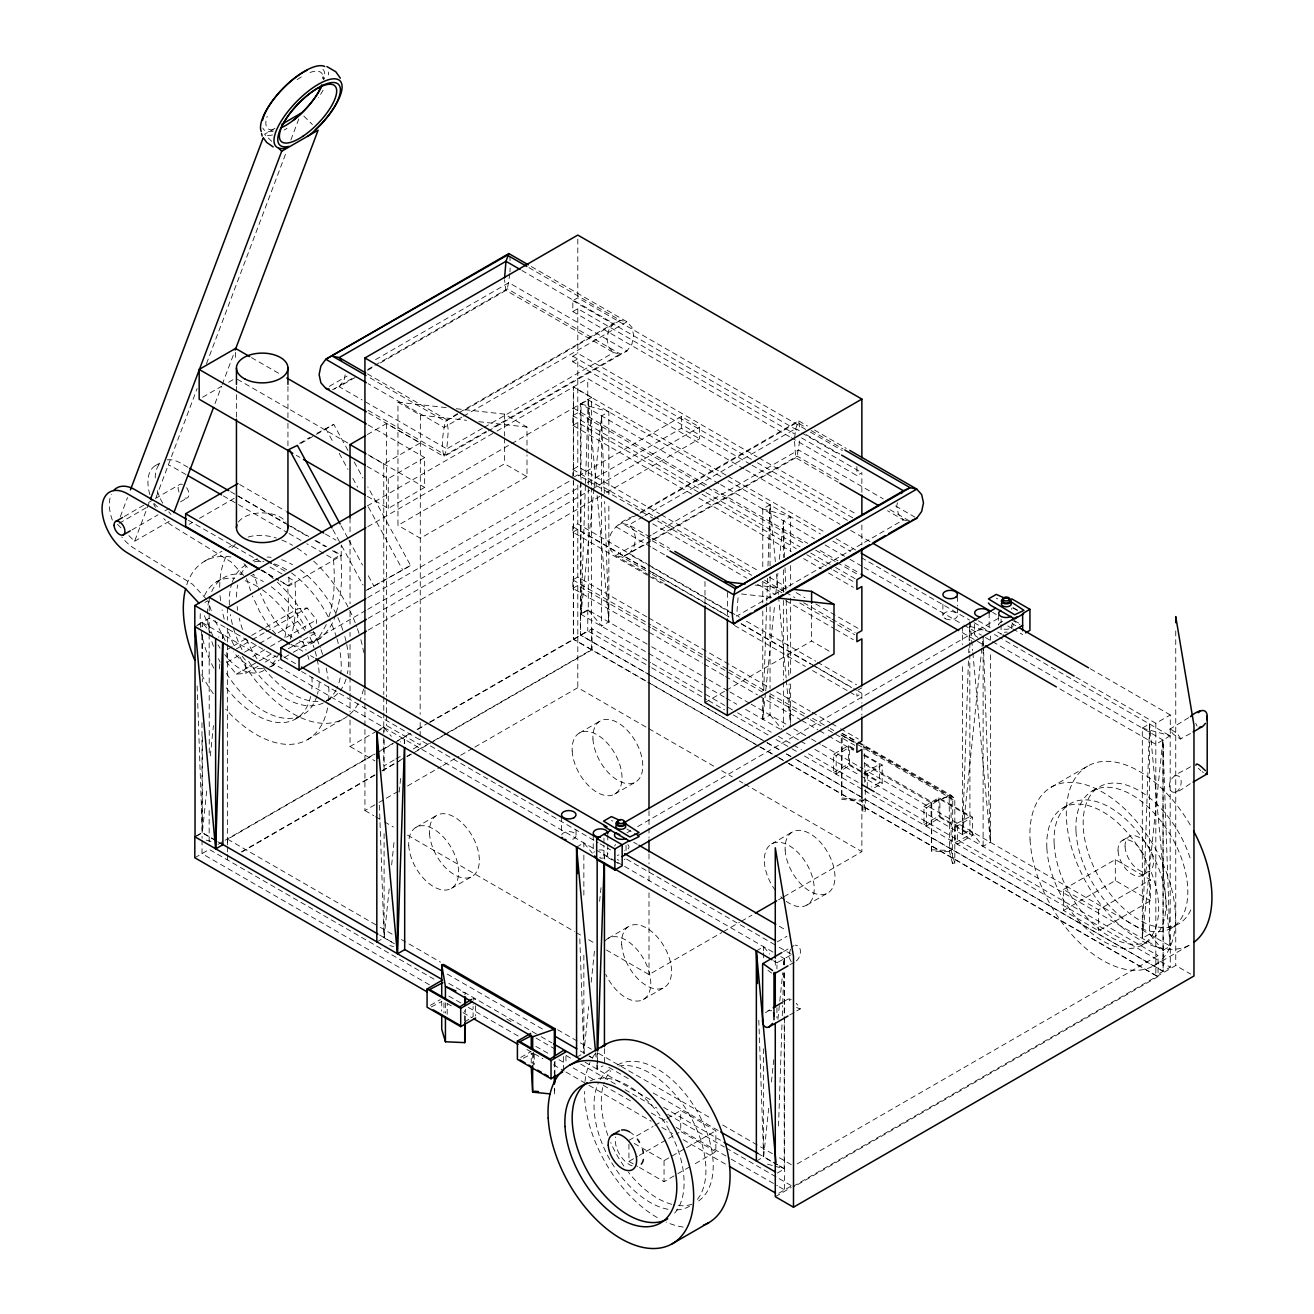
<?xml version="1.0" encoding="UTF-8"?>
<svg xmlns="http://www.w3.org/2000/svg" width="1314" height="1314" viewBox="0 0 1314 1314"><rect width="100%" height="100%" fill="white"/><g stroke="black" fill="none" stroke-linecap="round" stroke-linejoin="round"><path stroke-width="0.75" stroke-dasharray="5 3.75" d="M464.729 1020.699L464.729 1010.729M531.234 1063.075L531.25 1053.105M447.171 1014.277L447.236 1004.093M858.453 742.016L951.09 795.216L954.818 798.501L954.818 863.084L952.453 863.314L952.765 799.454L949.201 796.202L862.427 746.106M865.285 789.435L865.285 811.362L862.904 811.461L862.986 799.47M554.771 1088.945L554.327 1094.299L554.327 1088.255M554.886 1074.951L555.017 1060.94M465.172 1021.192L465.337 1009.168M222.772 638.604L222.904 634.514L218.535 637.044M404.548 743.543L404.679 739.47L400.31 741.983M585.371 485.556L581.002 614.196L588.278 609.992L588.278 399.801L581.002 404.006L581.002 479.511M585.436 483.519L588.278 399.801L596.392 487.412M597.295 1065.112L597.164 1069.185L602.978 1065.835M597.361 1063.059L597.706 1052.859M604.292 858.88L604.44 854.79L599.595 857.796M763.467 698.736L762.777 719.152L770.053 714.947L770.053 690.458M763.746 690.556L766.735 602.765M766.801 600.712L767.557 578.259M767.984 566.006L770.053 504.74L762.777 508.945L762.777 568.141M778.529 1126.016L781.994 1023.918M782.273 1015.755L782.618 1005.555M782.684 1003.502L783.735 972.886M784.015 964.706L784.212 958.579L783.587 964.657M968.418 660.909L962.538 834.472L969.814 830.267L983.118 846.364L990.395 842.159L990.395 652.368M968.697 652.746L968.845 648.656M969.124 640.493L969.748 622.113M509.963 271.834L510.128 268.056M738.074 597.739L736.628 616.167L903.391 519.884L910.093 521.313L888.921 509.093M794.527 441.373L795.726 457.732L838.086 482.189M196.492 836.18L202.323 832.83L206.939 788.301M210.306 755.928L213.443 725.574M219.339 668.908L220.177 660.827M222.477 638.555L222.904 634.514L222.904 638.588M376.822 941.974L384.099 937.769L389.355 887.18M391.654 864.924L394.184 840.648M399.226 792.079L400.688 777.904M404.269 743.51L404.679 739.47L404.679 743.543M594.027 488.742L581.002 614.196L581.002 481.548M594.224 486.706L601.582 415.881L608.858 411.676L608.858 495.345M579.819 938.886L583.859 1053.105L588.688 1006.557M591.201 982.281L594.569 949.907M599.611 901.338L601.073 887.164M604.013 858.83L604.44 854.79L604.44 858.88M765.504 692.839L762.777 719.152L762.777 698.736M765.717 690.819L774.751 603.799M775.802 593.682L777.904 573.446M779.366 559.288L783.358 520.837L790.65 516.632L790.65 551.322M756.355 1161.1L763.631 1156.895L768.674 1108.326M771.4 1082.03L773.716 1059.757M777.921 1019.286L779.596 1003.108M779.81 1001.087L782.75 972.754M981.854 648.311L962.538 834.472L962.538 663.044M982.067 646.274L983.118 636.157L983.118 646.373M1142.309 728.071L1170.183 735.758L1170.183 945.949L1162.89 739.963L1142.309 938.262L1149.586 934.057L1149.586 723.866L1142.309 728.071L1142.309 938.262L1149.586 723.866L1170.183 945.949L1163.005 950.367L861.081 776.065M509.898 273.723L507.385 288.817L505.956 290.427L376.445 365.193M794.674 437.595L795.726 428.61L798.616 420.874L807.437 425.966M799.668 441.011L797.171 456.122L795.726 457.732L652.023 540.695M949.48 851.587L931.626 851.144L931.79 801.918L865.285 763.516L863.216 763.533L930.969 802.657L949.201 796.202L949.48 851.587L952.453 863.314M284.892 637.553L287.635 621.719L288.554 604.144L287.635 585.502L280.523 581.429M345.155 374.769L344.087 379.943L339.193 386.71L334.167 389.026M897.413 502.704L896.706 506.153L898.497 514.349L903.391 519.884L887.508 510.719M862.904 811.461L862.083 801.129L841.798 799.405L842.208 733.491L856.646 741.063M290.279 639.13C296.438 620.569 296.258 600.597 294.911 581.297L286.025 576.205M328.861 616.841C335.037 598.297 334.84 578.308 333.493 559.008L306.835 543.75M335.513 614.574C330.75 634.711 306.885 654.52 286.386 642.743M336.138 612.636C342.313 594.092 342.133 574.103 340.786 554.804L333.674 550.73M120.33 516.665L127.54 497.546M128.871 535.636L134.586 541.286L149.73 501.143M156.021 497.563L197.133 388.566M206.495 363.715L285.828 153.377M290.87 140.007L298.804 118.966M214.987 403.628L221.475 386.431M222.197 384.509L233.744 353.926M790.47 949.102L788.663 956.543L791.258 961.815M464.729 994.764L465.55 993.121L460.081 990.92M279.455 652.812L274.478 661.648L269.633 666.543M326.332 624.544L320.353 635.171L313.077 642.513M271.571 666.477L279.34 659.891M796.317 960.961C800.949 957.463 802.969 945.719 795.315 945.111M765.487 1012.749L771.466 1008.692M796.662 1010.992L800.374 1008.758L796.317 1003.288M1188.727 717.658L1169.476 729.369L1173.501 734.345L1180.366 739.01L1191.371 732.982M625.103 858.978L624.938 859.142A4.96 2.874 0 0 1 624.314 859.57M791.258 999.412L788.663 998.854L791.504 1003.157M1180.908 739.026L1177.114 733.311L1169.706 728.629M1190.5 766.752C1182.978 771.893 1168.589 775.014 1169.444 786.823C1171.152 800.012 1186.214 785.558 1191.371 783.111M1175.816 792.096C1182.272 789.517 1184.013 773.765 1174.798 775.818M853.886 748.684L848.565 745.613L833.651 754.22L833.651 772.484L836.18 773.946L836.18 755.681L849.567 747.091L854.872 750.163M836.18 773.946L849.567 765.372L849.567 747.091M464.729 1021.931L473.106 1016.576L473.106 1006.425M926.501 826.095L926.501 807.831L939.888 799.241L969.946 816.602L955.081 824.321L955.081 842.603L957.594 844.048L972.524 835.441L972.524 817.177L938.886 797.762L923.972 806.369L923.972 824.634L926.501 826.095L939.888 817.505L939.888 799.241M274.971 128.246L264.557 134.242L271.702 141.321M202.635 397.239L221.705 386.234M228.636 382.226L233.843 379.237M155.43 465.616L162.722 461.411M329.354 386.316L347.126 376.067M375.558 359.642L508.83 282.707L626.992 350.92L631.903 344.153L633.693 335.53L631.903 327.334L626.992 321.799L530.002 265.789M332.491 389.798L353.696 377.561M367.821 369.398L373.127 366.343M374.884 365.308L507.385 288.817L620.307 354.008L626.992 350.92L488.381 430.943M355.158 377.496L339.193 386.71L362.122 399.949M367.575 370.318L374.671 366.228M124.288 516.484L146.79 503.476M148.531 502.49L153.722 499.484M155.446 498.482L179.706 484.488M119.18 523.317L146.922 507.303M132.008 529.854L157.976 514.858M164.907 510.867L171.838 506.859M180.494 501.866L187.426 497.858M299.592 443.344L309.989 437.332M316.92 433.324L333.772 424.389L348.358 451.178M300.84 443.409L314.703 435.394M316.444 434.392L333.772 424.389M134.586 541.286L171.001 520.278M789.435 436.642L572.822 311.582L572.822 300.676L577.799 297.802L808.603 431.058M189.134 524.335L192.616 522.331M199.58 518.307L236.208 497.168M572.822 311.582L577.799 308.708L794.412 433.768M367.362 434.556L386.431 423.551L420.168 443.032L383.77 464.056L367.789 454.825M457.486 413.598L445.397 421.351C442.917 432.766 440.995 445.15 443.968 456.599L486.607 431.978M459.259 412.563L613.605 323.458L620.307 320.37L626.992 321.799L463.514 416.177M457.765 414.206L445.397 421.351L367.772 376.543M464.844 410.132L620.307 320.37L528.557 267.415M204.639 561.209L221.967 551.19M228.915 547.199L232.381 545.195M461.74 417.211L443.968 427.477L368.134 383.688M750.376 464.285L572.822 361.777L572.822 356.209L577.799 353.335L757.127 456.861M572.822 361.777L577.799 358.903L577.799 412.826L705.634 486.623M367.049 466.355L388.254 478.608L424.652 457.584L424.652 487.395L388.254 508.419L367.049 496.166M216.547 581.839L223.84 577.634M482.32 428.38L446.842 448.862L443.968 456.599L368.134 412.81M484.094 427.362L613.605 352.579L620.307 354.008L493.095 427.444M486.032 431.518L445.397 454.989L367.772 410.165M367.296 505.939L495.247 432.06M497.021 431.041L587.769 378.646L744.053 468.868M204.951 602.403L207.858 600.712L211.455 611.224M250.826 575.91L253.733 574.234L259.104 590.002M198.02 624.692L209.255 618.204L276.745 657.164M367.739 526.7L509.898 444.625M511.672 443.606L591.629 397.436L591.629 485.622M196.492 625.99L202.323 622.622L210.782 632.872M691.772 494.048L572.822 425.375L572.822 415.7L577.799 412.826M287.635 585.502L294.911 581.297M333.493 559.008L340.786 554.804M280.161 580.919L288.916 585.978L341.213 555.773L341.213 544.965M446.251 407.619L397.961 402.199L397.961 525.337L504.592 463.776L526.996 476.703L526.996 454.874M572.822 425.375L577.799 422.5L700.296 493.226M232.151 646.702L226.846 649.773L226.846 662.371L236.306 674.148L245.751 673.294L258.152 666.149M233.925 645.683L249.874 636.469M251.631 635.45L264.032 628.289M265.806 627.271L297.687 608.858L307.148 608.021L316.608 619.781L316.608 623.378M526.996 476.703L420.365 538.264L397.961 525.337M236.306 648.919L250.465 640.739M252.239 639.721L264.64 632.56M266.413 631.541L307.148 608.021M226.846 662.371L242.778 653.173M244.552 652.155L271.127 636.814M278.207 632.724L297.687 621.473L297.687 608.858M572.822 477.721L572.822 469.443L577.799 466.569L659.464 513.725M365.998 590.462L410.576 565.496L367.805 486.903M252.846 656.589L268.779 647.391M270.553 646.373L284.727 638.193M286.501 637.159L316.608 619.781M367.624 589.674L410.576 565.496M574.481 476.752L577.799 474.847L655.916 519.95M367.69 597.607L571.475 479.955M578.554 475.849L681.342 416.522L699.541 427.034L699.541 438.794L602.075 495.066M236.306 674.148L257.56 661.878M259.318 660.843L271.719 653.699M265.247 662.042L275.874 655.916M288.275 648.755L316.608 632.395L309.036 633.069M284.399 657.46L291.494 653.354M293.268 652.335L365.916 610.386M367.69 609.368L580.328 486.607M587.424 482.517L681.342 428.282L699.541 438.794M368.166 618.336L589.674 490.451M591.448 489.432L699.541 427.034M368.166 630.112L600.301 496.084M647.391 575.22L572.822 532.17L572.822 526.717L577.799 523.843L647.03 563.821M572.822 532.17L577.799 529.296L650.594 571.327M633.348 516.287C619.551 521.313 603.537 533.632 610.682 550.139L615.576 555.674L650.857 576.041M640.46 512.181L798.616 420.874L799.963 429.727M638.177 514.283L615.576 526.553L650.857 546.92M639.934 513.265L797.171 422.484L804.234 426.557M643.154 516.698L628.963 524.894L622.278 523.465L650.496 539.758M644.928 515.663L795.726 428.61L799.257 430.647M295.699 718.922L302.976 714.717M326.283 701.265L332.097 697.898M647.391 631.361L572.822 588.294L572.822 579.885L577.799 577.01L647.03 616.989M651.12 535.159L615.576 555.674L622.278 557.103L650.496 573.397M652.894 534.125L798.616 449.996L883.271 498.877M650.545 540.777L622.278 557.103L650.249 541.729M652.302 539.758L797.171 456.122L841.272 481.581M307.607 739.568L344.022 718.544M572.822 588.294L577.799 585.42L650.594 627.451M350.033 719.99L350.033 746.516L377.775 730.502M379.5 729.5L386.431 725.492L420.168 744.972L420.168 738.862M196.262 835.901L202.093 832.534L216.301 840.73M376.822 731.783L384.099 727.578L391.358 736.349M765.191 741.72L580.492 635.089L580.492 614.065L587.769 609.86L649.937 645.749M194.817 857.763L209.255 849.419L436.577 980.655M218.042 844.344L223.364 841.272M225.137 840.237L374.408 754.072M381.52 749.966L395.728 741.753M397.518 740.735L409.952 733.541M417.064 729.451L427.723 723.291M429.497 722.257L587.769 630.884L649.937 666.773M791.209 437.661L856.892 475.586L861.869 472.712L861.869 492.996M227.618 844.935L227.618 839.203L375.163 754.022M376.954 752.988L392.952 743.757M394.726 742.722L410.724 733.491M417.836 729.385L423.174 726.313M430.269 722.207L592.056 628.798L650.594 662.601M588.278 609.992L601.582 626.088L608.858 621.883L608.858 503.508M394.167 759.985L383.77 765.996L383.77 735.397M395.908 758.983L402.84 754.992M413.237 748.98L420.168 744.972M241.562 851.784L374.835 774.833M381.947 770.727L397.945 761.496M399.719 760.478L405.057 757.39M406.831 756.371L410.379 754.318M417.491 750.212L431.698 741.999M433.489 740.981L445.922 733.803M447.696 732.769L591.629 649.674L591.629 487.658M241.842 852.014L375.163 775.03M382.275 770.94L400.064 760.675M407.159 756.568L412.497 753.48M414.271 752.462L428.495 744.25M430.269 743.215L442.719 736.037M444.493 735.002L592.056 649.822L650.594 683.625M364.931 703.269L364.931 810.557L377.348 803.396M379.122 802.361L384.444 799.29M386.217 798.271L400.409 790.075M407.504 785.986L441.208 766.522M442.982 765.504L458.947 756.273M460.721 755.254L473.139 748.093M474.912 747.058L577.799 687.665L647.03 727.644M416.012 827.344L436.774 815.353M579.441 732.982L600.202 720.992M704.977 702.579L724.523 691.295M726.297 690.277L811.609 641.018L830.563 651.958M451.277 888.445L472.054 876.454M614.722 794.083L635.483 782.093M576.567 847.103L583.859 842.898L592.318 853.147M861.869 687.863L856.892 690.737L856.892 696.174L861.869 693.299L861.869 703.253M627.008 832.748L630.556 830.711M637.651 826.605L999.133 617.909M430.401 1005.309L440.338 999.576M833.651 772.484L848.565 763.877L862.723 772.057M864.76 782.339L864.76 772.189L867.273 773.634L882.203 765.027L882.203 783.292L873.909 788.072M608.201 938.295L628.963 926.304M771.63 843.933L792.391 831.943M606.395 949.973L649.001 974.577L721.731 932.579M723.505 931.56L739.47 922.346M741.244 921.311L751.887 915.168M778.496 899.811L782.044 897.758M783.817 896.739L861.869 851.669L861.869 800.554M520.722 1057.458L530.659 1051.709M923.972 824.634L938.886 816.027L972.524 835.441M643.466 999.396L664.243 987.405M806.911 905.05L827.672 893.06M955.081 824.321L957.594 825.783L972.524 817.177M756.355 950.909L763.631 946.704L769.676 954.013M576.567 1057.31L582.398 1053.943M777.313 941.826L786.955 936.274M1075.92 677.153L1155.827 723.291L1170.281 714.947L1170.281 735.971L999.79 637.536M1051.233 787.152L1087.631 766.128A102.968 59.459 60 0 1 1190.615 825.586M783.637 951.533L794.001 945.538M790.305 955.36L776.935 962.784L776.935 968.911M1170.183 735.758L1155.827 744.315L1058.164 687.928M789.796 964.837L795.019 961.799M1063.141 807.798L1070.417 803.593M1092.263 790.979L1099.555 786.774M783.686 1001.629L788.909 998.607M789.747 1014.983L794.921 1011.994M1122.172 840.533L1129.219 836.476M628.93 1140.371L653.107 1126.427M654.832 1125.425L665.18 1119.446M666.921 1118.444L680.734 1110.461L715.851 1130.746L715.851 1151.77L693.398 1164.73M1063.519 889.463L1115.323 859.553L1150.456 879.838L1150.456 900.846L1098.635 930.755L1063.519 910.487L1063.519 889.463L1098.635 909.748L1150.456 879.838M628.93 1144.198L628.93 1161.395L637.553 1156.419M639.277 1155.417L644.468 1152.427M646.192 1151.425L666.921 1139.468M668.645 1138.466L679.01 1132.487M1063.519 910.487L1115.323 880.577L1150.456 900.846M1142.277 875.354L1149.307 871.297M634.186 1143.426L664.046 1160.656L684.775 1148.682M686.499 1147.697L715.851 1130.746M639.458 1167.473L664.046 1181.68L676.135 1174.7M677.86 1173.698L691.673 1165.715M1142.293 944.865L1149.569 940.66M1171.415 928.062L1178.691 923.857M777.313 1173.041L784.606 1168.836L779.268 1165.764M797.155 1163.925L1158.045 955.574L1158.045 976.598L793.607 1187.002M1154.201 965.511L1190.615 944.487A102.968 59.459 60 0 1 1087.631 885.045A102.968 59.459 60 0 1 1087.631 766.128M778.775 1193.227L791.767 1185.721M788.219 763.286L1155.827 975.53L1170.281 967.186L1170.281 946.162L864.826 769.807M775.276 1196.693L791.225 1187.478M792.999 1186.46L1175.751 965.478L1190.648 974.085M864.76 772.189L879.624 764.452L879.624 782.717L871.363 787.02M431.304 1006.935L441.225 1001.777M523.284 1058.23L533.188 1053.072M955.081 842.603L969.946 834.866L969.814 654.766M320.353 638.308L312.059 642.086L303.041 642.168L299.296 640.723M269.501 667.069L274.478 664.785M263.884 670.501C249.249 678.418 233.268 666.099 224.71 654.553M767.967 1010.696L771.745 1010.696M262.57 668.612C250.613 669.467 240.38 660.63 233.284 651.843M800.111 1009.004L796.596 1007.46M931.807 849.764L951.09 850.569L954.818 863.084M996.308 598.461L997.786 598.823M611.437 820.675L612.915 821.02M842.208 798.041L863.856 800.21L865.285 811.362M456.303 408.736L504.592 414.156L526.996 427.083L526.996 452.887M397.961 402.199L420.365 415.125L466.634 420.316M478.707 421.679L526.996 427.083M755.271 585.091L787.464 588.688M741.457 593.961L771.63 597.344M581.002 404.006L608.858 411.676M762.777 508.945L790.65 516.632M969.962 626.335L990.395 631.952L971.375 621.144M206.183 840.106L211.751 841.633M389.815 945.571L393.543 946.589M767.491 1164.171L773.075 1165.715M774.932 1166.224L784.212 1168.787L784.212 1021.849M855.365 742.426L841.223 735.052L842.208 733.491L856.285 741.622M187.918 467.275L180.806 463.201A36.201 20.893 60 0 0 166.599 459.966M230.574 491.699L235.912 494.754M237.686 495.772L289.228 525.288M291.018 526.306L308.79 536.49M315.902 540.563L326.562 546.673M185.98 474.535L173.53 467.406A36.201 20.893 60 0 0 168.537 465.09M223.298 495.904L287.29 532.548M289.064 533.566L305.062 542.731M188.263 520.213L262.915 562.967M270.027 567.04L284.251 575.187M260.96 570.227L278.732 580.41M814.483 430.039L846.232 448.37M811.28 430.631L843.046 448.977M810.377 432.076L842.34 450.538M521.839 270.47L613.605 323.458L608.711 330.225L606.92 338.848L608.711 347.044L613.605 352.579L505.956 290.427L504.51 279.734M806.32 434.72L839.86 454.086M572.822 300.676L800.078 431.879M801.852 432.914L839.137 454.43M801.507 437.874L861.869 472.712M895.622 506.005L916.778 518.225M758.901 457.896L856.547 514.267M1013.423 607.774L1018.629 610.78M1012.716 607.807L1017.693 610.714M572.822 356.209L755.698 461.789M757.472 462.807L855.118 519.194M752.15 465.32L848.023 520.673M1014.375 620.569L1019.352 623.444M1011.731 619.847L1019.993 624.626M745.826 469.903L839.958 524.237M850.618 530.396L870.147 541.68M992.678 612.423L996.242 614.476M1012.223 623.707L1015.771 625.743M1090.357 668.81L1170.281 714.947M1007.756 625.957L1011.057 627.878M1012.716 628.831L1022.637 634.563M591.629 397.436L573.43 386.924L573.43 479.199M726.051 475.159L573.331 386.989L573.331 475.537M727.825 476.194L825.504 532.581M836.164 538.74L855.693 550.008M978.24 620.766L990.674 627.944M997.769 632.034L1001.334 634.087M720.959 476.571L587.769 399.67L587.769 378.646M728.071 480.661L820.412 533.977M832.846 541.154L850.618 551.42M861.261 557.563L969.601 620.109M994.468 634.465L998.016 636.518M718.807 483.601L580.607 403.809L580.607 479.511M720.581 484.62L814.499 538.839M825.126 544.982L848.154 558.286M849.928 559.304L862.329 566.465M864.103 567.484L962.127 624.068M963.803 625.053L981.394 635.171M985.451 637.536L990.772 640.624M992.546 641.643L1163.12 740.111L1163.12 971.325L864.645 799.142M573.331 408.013L706.521 484.915M713.617 489.005L807.749 543.355M820.182 550.533L837.938 560.782M845.05 564.889L859.257 573.085M962.259 632.56L983.562 644.862M707.408 487.658L805.055 544.029M815.715 550.188L835.244 561.456M837.018 562.491L858.321 574.776M572.822 415.7L704.205 491.551M705.979 492.569L800.078 546.903M810.738 553.063L833.815 566.383M835.589 567.402L856.892 579.704M702.087 494.261L796.185 548.579M806.829 554.738L831.696 569.077M833.47 570.112L854.773 582.414M698.884 498.154L791.209 551.453M803.626 558.631L821.381 568.88M828.493 572.986L853.344 587.325M661.238 514.76L758.901 571.13M769.544 577.289L787.3 587.539M796.185 592.663L805.055 597.788M815.715 603.931L858.321 628.535M572.822 469.443L652.713 515.581M654.487 516.599L752.15 572.986M764.567 580.164L784.097 591.431M785.871 592.466L794.756 597.591M803.626 602.715L830.267 618.089M832.041 619.108L855.118 632.428M657.69 520.968L751.789 575.302M762.448 581.445L781.978 592.729M799.733 602.978L854.773 634.761M652.713 523.843L746.812 578.176M757.472 584.319L775.227 594.569M785.871 600.728L833.815 628.404M835.589 629.422L853.344 639.672M367.427 373.882L446.842 419.741L448.288 430.434L446.842 448.862L363.896 400.967M650.151 537.114L628.963 524.894L633.874 530.429L635.664 538.625L633.874 547.248L628.963 554.015L650.151 566.235M651.908 538.132L669.565 548.316M652.27 540.777L668.136 549.958M652.615 547.938L664.966 555.066M648.82 564.856L728.712 610.977M730.485 612.012L739.371 617.137M746.467 621.226L815.715 661.205M817.489 662.24L856.547 684.791M651.908 567.254L733.097 614.131M652.368 572.346L728.712 616.43M741.145 623.592L813.941 665.623M815.715 666.658L856.547 690.228M858.321 691.263L861.869 693.299M572.822 526.717L647.391 569.767M649.165 570.802L729.056 616.923M741.49 624.101L810.738 664.079M812.512 665.098L851.571 687.649M652.27 574.415L664.621 581.544M652.615 577.06L663.192 583.17M649.165 576.238L663.373 584.451M734.395 625.448L805.416 666.444M812.512 670.551L848.023 691.049M849.797 692.084L856.892 696.174M251.483 357.605L281.525 374.95M368.101 424.931L424.652 457.584M237.341 379.253L348.67 443.524M368.101 454.743L424.652 487.395M648.82 618.007L769.544 687.715M776.656 691.821L810.377 711.285M812.167 712.319L829.922 722.569M831.696 723.587L838.792 727.693M840.566 728.712L858.321 738.977M858.042 742.64L954.818 798.501L952.765 799.454L855.381 743.231M572.822 579.885L650.939 624.988M652.713 626.006L705.979 656.754M707.753 657.788L727.283 669.056M729.056 670.091L768.115 692.642M769.905 693.661L805.416 714.159M812.512 718.265L828.493 727.496M830.267 728.514L833.815 730.568M840.911 734.674L856.892 743.888M853.624 742.213L841.223 735.052L841.798 799.405M652.368 628.486L762.448 692.035M769.544 696.141L808.603 718.692M810.377 719.711L821.036 725.87M828.132 729.96L854.773 745.334M864.497 754.811L882.203 765.027M863.709 755.271L879.624 764.452M649.165 632.379L702.432 663.127M704.205 664.161L723.735 675.429M725.509 676.464L757.472 694.909M759.246 695.927L800.078 719.514M801.852 720.532L817.834 729.763M819.608 730.781L826.72 734.887M828.493 735.906L853.344 750.261M651.711 646.767L706.751 678.566M708.542 679.584L728.071 690.868M729.845 691.887L749.374 703.171M751.165 704.189L790.65 726.823L789.123 684.003M793.787 728.794L809.769 738.025M811.543 739.059L820.412 744.184M822.203 745.202L863.035 768.789M833.651 754.22L836.18 755.681M923.972 806.369L926.501 807.831M864.497 773.075L882.203 783.292M849.567 765.372L861.935 772.517M863.709 773.535L879.624 782.717M939.888 817.505L969.946 834.866M580.492 614.065L703.023 684.808M704.813 685.842L724.343 697.11M726.116 698.145L736.776 704.288M745.646 709.429L783.358 731.027M786.495 732.998L798.928 740.176M800.702 741.211L807.814 745.301M814.91 749.407L859.307 775.046M296.356 455.367L299.888 457.403M652.368 663.636L735.758 711.777M737.532 712.796L771.252 732.259M778.348 736.366L801.409 749.67M808.504 753.776L858.19 782.454M875.929 792.703L1158.045 955.574M864.76 790.453L867.273 791.899M651.711 667.791L706.751 699.574M708.542 700.608L724.523 709.839M733.393 714.964L768.92 735.462M776.016 739.568L790.223 747.765M791.997 748.799L797.335 751.871M804.431 755.977L863.035 789.813M864.826 790.831L1170.281 967.186M649.872 675.002L580.607 635.023L580.607 481.565M651.645 676.037L765.306 741.654M767.08 742.673L779.514 749.851M786.61 753.957L793.722 758.063M795.496 759.081L862.986 798.041L795.381 759.147M864.76 799.076L1163.12 971.325L1162.89 739.963M766.965 742.739L779.399 749.916M786.495 754.022L793.607 758.129M591.629 649.674L573.43 639.162L573.43 481.252M652.368 684.643L758.835 746.106M760.609 747.14L776.574 756.355M778.348 757.373L787.217 762.498M788.991 763.533L1158.045 976.598M758.014 745.859L573.331 639.228L573.331 477.573M759.804 746.878L777.559 757.143M779.333 758.162L786.429 762.268M239.69 484.554L285.204 510.834M325.461 534.075L335.973 540.136M648.82 728.662L714.504 766.588M721.616 770.694L732.259 776.837M739.371 780.943L742.919 782.996M744.693 784.015L861.869 851.669M237.949 496.15L285.204 523.448M286.961 524.45L307.969 536.572M314.966 540.629L325.461 546.69M332.475 550.73L341.213 555.773M273.164 564.264L285.417 571.344M260.911 569.816L278.404 579.917M626.827 828.97L637.241 834.981M290.952 644.353L303.386 651.53M310.482 655.62L314.03 657.673M633.709 842.241L637.257 844.278M779.333 926.304L786.429 930.411M283.61 656.786L297.818 664.983M301.612 671.52L598.182 842.75M599.956 843.769L610.616 849.928M626.597 859.159L777.559 946.31M779.333 947.328L791.767 954.506M615.708 861.278L201.978 622.409L201.978 626.499M617.481 862.296L622.803 865.368M624.577 866.402L773.93 952.65M780.779 956.608L784.491 958.711L784.491 964.854M612.225 860.046L603.947 855.266L603.947 845.707M613.884 860.999L618.845 863.873M773.503 960.813L777.313 962.85L777.313 959.023M350.033 746.516L374.884 760.872M364.931 810.557L373.8 815.682M375.574 816.717L382.686 820.807M384.46 821.841L393.329 826.966M407.537 835.162L574.432 931.511M576.205 932.546L581.544 935.617M588.639 939.724L593.961 942.795M227.618 839.203L378.432 926.271M380.206 927.306L392.623 934.468M401.493 939.592L440.535 962.127M557.629 1029.733L591.333 1049.196M598.445 1053.302L711.991 1118.855M722.634 1124.998L772.32 1153.676M779.416 1157.782L793.607 1165.978M379.68 935.059L393.888 943.271M447.171 974.035L543.076 1029.388M580.361 1050.921L587.473 1055.027M589.247 1056.062L592.795 1058.099M608.776 1067.329L630.096 1079.632M653.173 1092.969L718.889 1130.911M757.964 1153.462L777.494 1164.746M197.133 685.974L202.323 832.83L216.038 840.746M217.763 841.732L222.904 844.705M379.418 805.203L384.099 937.769L394.397 943.715M589.001 1056.078L592.433 1058.049M758.802 1020.255L763.631 1156.895L777.362 1164.812M779.071 1165.814L784.212 1168.787M448.764 983.365L539.348 1035.646M541.122 1036.68L551.781 1042.823M585.141 1062.254L651.218 1100.245M663.652 1107.423L720.483 1140.24M475.619 999.757L473.106 998.295L473.106 1004.389M506.744 1019.023L511.984 1022.062M536.03 1038.076L555.559 1049.36M566.219 1055.503L573.594 1059.971M580.689 1064.077L616.184 1084.559M625.053 1089.684L656.984 1108.113M667.627 1114.272L724.408 1147.04M726.182 1148.075L791.833 1185.967M429.415 984.794L201.978 853.624L202.093 840.172M448.83 996.143L461.378 1003.255M468.359 1007.411L518.209 1036.056M535.849 1046.387L550.172 1054.518M558.943 1059.708L566.153 1063.749M573.15 1067.904L592.795 1079.122M603.34 1085.348L631.87 1101.674M651.284 1113.024L667.381 1122.189M676.152 1127.379L729.549 1158.077M731.208 1159.162L777.494 1185.754M779.153 1186.854L784.606 1189.86M715.851 1151.77L680.734 1131.485L680.734 1110.461M446.99 1003.354L454.102 1007.46M462.971 1012.585L471.857 1017.709M526.914 1049.492L542.896 1058.723M553.555 1064.866L564.199 1071.025M565.989 1072.043L587.292 1084.346M589.066 1085.38L651.218 1121.269M661.878 1127.412L672.538 1133.571M683.198 1139.714L727.595 1165.354M628.93 1161.395L637.701 1166.471M771.745 973.099L767.967 970.373M1202.146 771.647L1203.427 772.583M292.119 637.339C276.778 627.008 267.695 610.057 260.517 593.501M1200.832 770.595L1198.335 768.279M303.83 116.059L312.404 124.551M153.853 503.295L158.14 507.549M117.455 524.319L121.742 528.557M243.961 563.722L249.545 569.734M243.665 575.433L231.1 561.932L173.53 526.503A36.201 20.893 60 0 1 163.741 518.603M206.462 599.217L192.501 584.204L134.931 548.792A36.201 20.893 60 0 1 121.775 536.983M275.726 634.054L268.007 625.07L259.712 611.7L252.436 595.948M1149.586 934.057L1162.89 950.153M770.053 714.947L782.159 729.566M297.687 621.473L304.782 630.293M242.203 656.277L245.751 660.696L245.751 673.294M322.488 77.608L323.458 79.054M1197.07 726.116L1195.74 723.406M225.269 640.657L214.642 619.978M217.993 644.862L220.062 648.213M354.189 461.904L362.943 477.968M325.593 428.315L333.362 442.604M339.209 453.33L347.947 469.41M352.809 478.345L357.671 487.264M368.363 506.925L402.396 569.438M341.114 525.781L347.931 538.297M348.9 540.07L362.5 565.086M368.347 575.811L374.178 586.52M332.935 529.723L340.72 544.012M341.689 545.803L363.075 585.091M213.032 636.436L203.571 613.687M246.457 578.439L250.629 590.692M323.063 76.508L323.671 79.448M969.995 622.113L971.506 638.407M971.703 640.444L972.639 650.644M972.836 652.68L990.395 842.159L983.693 652.483M775.342 561.801L770.053 504.74L770.053 565.973M776.475 574.021L778.364 594.388M778.561 596.425L786.117 677.925M786.298 679.962L790.272 722.749M597.147 495.559L608.858 621.883L604.604 501.554M595.653 1052.892L596.03 1056.965M596.786 1065.112L597.164 1069.185L597.164 1061.022M863.856 744.857L865.285 781.452M509.898 256.903L510.078 260.583M983.266 640.247L983.628 650.446M784.655 557.547L783.358 520.837L783.358 557.563M785.016 567.747L785.821 590.183M786.166 600.383L788.843 675.839M604.325 493.391L601.582 415.881L601.582 491.387M931.626 851.144L930.969 802.657L951.09 795.216L951.09 850.569M534.207 1054.321L534.272 1064.57M533.435 1052.53L533.517 1064.701M443.935 1002.828L443.984 1012.897M1175.751 630.884L1175.751 965.478M1155.827 723.291L1155.827 975.53M1115.323 859.553L1115.323 880.577M1098.635 909.748L1098.635 930.755M1011.55 624.741L1011.55 628.535M1001.071 619.025L1001.071 622.836M1001.071 624.741L1001.071 634.235M998.673 615.313L998.673 625.119M990.395 636.042L990.395 640.115M989.163 612.882L989.163 628.158M983.118 648.41L983.118 846.364M974.627 624.347L974.627 633.972M969.814 622.113L969.814 640.476M969.814 642.53L969.814 652.73M962.538 626.318L962.538 644.681M957.594 825.783L957.594 844.048M957.43 596.457L957.43 606.017M957.43 607.922L957.43 615.56M942.877 604.095L942.877 615.642M938.886 797.762L938.886 816.027M867.273 773.634L867.273 789.878M861.869 524.91L861.869 544.883M861.869 705.24L861.869 715.177M856.892 466.503L856.892 475.586M848.565 745.613L848.565 763.877M811.609 605.294L811.609 641.018M790.65 565.611L790.65 586.011M790.65 598.264L790.65 675.807M790.65 683.97L790.65 722.749M784.491 973.033L784.491 1016.001M784.491 1018.054L784.491 1189.926M784.212 958.579L784.212 964.706M784.212 972.869L784.212 1019.812M783.358 569.816L783.358 592.269M783.358 600.432L783.358 680.011M783.358 682.048L783.358 726.954M776.935 1007.69L776.935 1017.89M775.276 960.156L775.276 968.303M770.053 576.173L770.053 598.626M770.053 606.789L770.053 688.421M763.631 946.704L763.631 950.778M763.631 952.814L763.631 960.977M763.631 1048.736L763.631 1156.895M762.777 582.414L762.777 602.83M762.777 610.994L762.777 690.573M727.365 592.384L727.365 617.005M704.977 581.511L704.977 604.079M681.342 416.522L681.342 428.282M664.046 1160.656L664.046 1181.68M649.001 810.754L649.001 826.145M649.001 828.132L649.001 838.069M649.001 853.985L649.001 863.922M649.001 867.289L649.001 884.601M649.001 892.781L649.001 974.577M626.039 845.411L626.039 851.111M607.774 834.981L607.774 842.619M607.774 844.541L607.774 854.166M604.44 1048.654L604.44 1062.944M603.947 838.069L603.947 843.802M601.582 493.44L601.582 626.088M597.164 1052.859L597.164 1058.985M593.238 834.981L593.238 852.178M592.056 628.798L592.056 649.822M587.769 609.86L587.769 630.884M583.859 842.898L583.859 846.988M583.859 855.151L583.859 898.004M583.859 955.147L583.859 1053.105M577.799 239.132L577.799 297.802M577.799 308.708L577.799 353.335M577.799 422.5L577.799 466.569M577.799 485.047L577.799 523.843M577.799 529.296L577.799 577.01M577.799 585.42L577.799 687.665M576.041 830.021L576.041 835.835M565.94 1055.963L565.94 1064.077M563.427 1056.538L563.427 1068.709M561.489 816.651L561.489 833.848M554.327 1062.008L554.327 1074.129M532.663 1053.187L532.663 1063.437M504.592 414.156L504.592 435.985M504.592 437.973L504.592 463.776M475.619 1005.851L475.619 1016.001M445.43 1002.828L445.43 1013.078M441.718 1001.022L441.718 1011.107M420.365 415.125L420.168 714.373M420.168 722.536L420.168 736.809M388.254 478.608L388.254 508.419M386.431 423.551L386.431 696.929M386.431 698.982L386.431 713.256M386.431 715.292L386.431 725.492M384.099 727.578L384.099 731.668M384.099 739.831L384.099 774.521M384.099 833.7L384.099 937.769M383.77 464.056L383.77 694.58M383.77 696.634L383.77 710.907M383.77 712.944L383.77 733.36M364.931 689.965L364.931 699.902M350.033 518.012L350.033 532.301M350.033 540.465L350.033 603.701M350.033 611.864L350.033 624.101M350.033 632.264L350.033 636.354M350.033 644.501L350.033 675.117M350.033 677.153L350.033 691.427M350.033 693.48L350.033 711.827M288.916 576.977L288.916 585.978M287.947 386.415L287.947 421.236M287.947 423.289L287.947 445.824M236.454 386.415L236.454 392.574M236.454 394.611L236.454 417.146M235.567 352.398L235.567 360.348M227.618 846.857L227.618 852.589M227.618 854.494L227.618 860.227M227.355 607.758L227.355 620.06M227.355 628.256L227.355 642.612M227.355 644.665L227.355 843.588M209.255 597.18L209.156 611.601M209.156 613.654L209.255 632.527M209.156 634.153L209.255 753.251M209.156 810.508L209.156 843.325M202.323 622.622L202.323 626.712M202.323 634.876L202.323 681.802M202.323 736.908L202.323 832.83M201.978 634.678L201.978 667.43M201.978 722.667L202.093 838.266M605.097 940.873A35.281 20.367 60 0 1 641.971 956.198A35.281 20.367 60 0 1 642.891 999.724A35.281 20.367 60 0 1 605.787 974.43M775.408 890.432A35.281 20.367 60 0 1 774.964 842.635A35.281 20.367 60 0 1 813.497 881.628A35.281 20.367 60 0 1 786.018 901.174M784.409 899.926A35.281 20.367 60 0 1 780.861 896.756M347.274 716.409A102.968 59.459 60 0 1 239.066 655.571M233.613 644.763A102.968 59.459 60 0 1 227.01 628.223M224.218 619.042A102.968 59.459 60 0 1 222.082 609.91M220.571 600.613A102.968 59.459 60 0 1 219.996 594.815M219.717 587.325A102.968 59.459 60 0 1 226.928 555.017M231.987 547.692A102.968 59.459 60 0 1 237.785 542.321M248.215 537.065A102.968 59.459 60 0 1 276.334 538.05M281.837 540.021A102.968 59.459 60 0 1 292.529 545.294M297.293 548.217A102.968 59.459 60 0 1 306.737 555.099M313.668 561.111A102.968 59.459 60 0 1 356.751 626.811M357.408 628.65A102.968 59.459 60 0 1 359.806 636.025M360.841 639.688A102.968 59.459 60 0 1 363.65 652.417M363.518 689.045A102.968 59.459 60 0 1 359.806 700.378M358.131 703.713A102.968 59.459 60 0 1 348.818 715.194M327.547 708.016A102.968 59.459 60 0 1 225.647 709.149M213.328 693.71A102.968 59.459 60 0 1 201.699 674.821M186.752 584.796A102.968 59.459 60 0 1 234.007 557.514M262.472 570.292A102.968 59.459 60 0 1 275.891 580.87M277.254 582.135A102.968 59.459 60 0 1 312.404 629.537M313.307 631.344A102.968 59.459 60 0 1 320.337 647.818M321.01 649.674A102.968 59.459 60 0 1 322.833 655.21M326.2 668.021A102.968 59.459 60 0 1 328.089 679.124M328.779 686.844A102.968 59.459 60 0 1 328.155 704.32M317.939 701.61A79.136 45.694 60 0 1 262.586 666.674M257.035 658.823A79.136 45.694 60 0 1 245.997 638.407M242.548 629.554A79.136 45.694 60 0 1 239.214 618.204M237.637 610.287A79.136 45.694 60 0 1 237.128 606.411M236.569 597.049A79.136 45.694 60 0 1 237.637 585.075M240.823 574.793A79.136 45.694 60 0 1 245.997 566.597M252.961 560.832A79.136 45.694 60 0 1 261.437 557.678M267.136 557.12A79.136 45.694 60 0 1 271.111 557.3M281.607 559.682A79.136 45.694 60 0 1 292.529 564.741M300.364 569.898A79.136 45.694 60 0 1 343.693 632.724M344.81 636.502A79.136 45.694 60 0 1 346.305 642.53M346.715 644.517A79.136 45.694 60 0 1 347.422 673.655M346.091 679.042A79.136 45.694 60 0 1 340.244 690.688M337.813 693.48A79.136 45.694 60 0 1 325.412 700.641M310.63 696.519A79.136 45.694 60 0 1 225.039 686.171M213.755 668.136A79.136 45.694 60 0 1 201.239 631.295M200.714 627.435A79.136 45.694 60 0 1 200.434 611.897M204.426 595.8A79.136 45.694 60 0 1 234.713 578.324M245.209 580.706A79.136 45.694 60 0 1 260.829 588.705M262.389 589.789A79.136 45.694 60 0 1 301.087 637.848M302.663 641.347A79.136 45.694 60 0 1 306.113 650.2M307.821 655.505A79.136 45.694 60 0 1 308.938 659.529M311.894 677.153A79.136 45.694 60 0 1 311.812 688.865M316.953 695.862A79.136 45.694 60 0 1 224.809 670.698M220.144 662.207A79.136 45.694 60 0 1 218.453 658.708M213.41 646.373A79.136 45.694 60 0 1 211.702 641.051M209.632 633.019A79.136 45.694 60 0 1 207.464 615.691M207.448 613.868A79.136 45.694 60 0 1 208.515 601.878M211.702 591.596A79.136 45.694 60 0 1 241.99 574.119M252.485 576.501A79.136 45.694 60 0 1 263.408 581.56M271.242 586.717A79.136 45.694 60 0 1 305.784 628.437M309.94 637.142A79.136 45.694 60 0 1 313.997 647.769M315.114 651.301A79.136 45.694 60 0 1 316.723 657.345M317.183 659.349A79.136 45.694 60 0 1 319.286 674.821M319.253 682.639A79.136 45.694 60 0 1 317.462 694.104M323.244 702.957A79.136 45.694 60 0 1 248.691 661.385M241.99 649.592A79.136 45.694 60 0 1 233.547 628.453M232.43 624.429A79.136 45.694 60 0 1 230.361 614.492M229.375 604.933A79.136 45.694 60 0 1 231.691 583.892M232.266 582.201A79.136 45.694 60 0 1 245.685 565.036M254.16 561.883A79.136 45.694 60 0 1 263.835 561.505M274.33 563.887A79.136 45.694 60 0 1 289.951 571.886M291.511 572.97A79.136 45.694 60 0 1 330.208 621.029M331.785 624.528A79.136 45.694 60 0 1 336.417 636.929M336.959 638.686A79.136 45.694 60 0 1 339.439 648.722M340.145 652.647A79.136 45.694 60 0 1 340.737 674.049M340.145 677.86A79.136 45.694 60 0 1 336.959 688.142M336.072 689.965A79.136 45.694 60 0 1 324.821 702.103M590.134 1080.946A79.136 45.694 60 0 1 664.473 1122.172A79.136 45.694 60 0 1 674.657 1213.101M1190.829 909.896A79.136 45.694 60 0 1 1105.058 886.917A79.136 45.694 60 0 1 1105.058 784.376A79.136 45.694 60 0 1 1190.829 860.44M683.231 1227.062A102.968 59.459 60 0 1 666.165 1222.102M657.263 1217.585A102.968 59.459 60 0 1 584.434 1091.474M584.993 1081.488A102.968 59.459 60 0 1 589.986 1062.5M592.565 1057.573A102.968 59.459 60 0 1 595.603 1053.187M691.903 1204.265A79.136 45.694 60 0 1 673.507 1204.724M671.733 1204.297A79.136 45.694 60 0 1 628.486 1172.318M623.92 1166.175A79.136 45.694 60 0 1 610.731 1142.556M607.906 1135.477A79.136 45.694 60 0 1 604.259 1082.145M605.557 1078.942A79.136 45.694 60 0 1 610.731 1070.746M617.679 1064.981A79.136 45.694 60 0 1 696.831 1110.675A79.136 45.694 60 0 1 696.831 1202.047M689.538 1206.252A79.136 45.694 60 0 1 675.38 1209.964M667.972 1209.291A79.136 45.694 60 0 1 609.138 1158.307A79.136 45.694 60 0 1 598.264 1083.147M600.104 1079.599A79.136 45.694 60 0 1 610.402 1069.185M618.878 1066.032A79.136 45.694 60 0 1 689.538 1114.88A79.136 45.694 60 0 1 696.502 1200.487M632.231 1165.912A20.104 11.612 60 0 1 615.51 1136.955M629.455 1131.797A20.104 11.612 60 0 1 634.892 1136.183M977.862 637.389A7.276 4.205 0 0 1 976.286 631.246A7.276 4.205 0 0 1 987.044 630.934M561.636 834.932A7.276 4.205 0 0 1 573.38 832.518A7.276 4.205 0 0 1 571.541 839.63M599.085 849.977A7.276 4.205 0 0 1 607.741 853.689A7.276 4.205 0 0 1 600.514 858.288M593.797 852.49A7.276 4.205 0 0 1 594.47 851.768M1011.714 608.168A5.519 3.186 0 0 1 1011.714 609.417M1004.405 632.33A4.96 2.874 0 0 1 1007.28 632.165M618.91 860.194A4.96 2.874 0 0 1 617.301 859.57M617.301 855.513A4.96 2.874 0 0 1 618.91 854.905M1011.977 622.787A7.276 4.205 0 0 1 1011.566 627.78A7.276 4.205 0 0 1 1003.157 628.995M998.804 624.298A7.276 4.205 0 0 1 1003.157 621.243M627.829 844.574A7.276 4.205 0 0 1 624.577 850.782M614.656 846.085A7.276 4.205 0 0 1 615.74 844.574M328.401 72.007A45.826 16.606 -46 0 1 328.467 74.882M323.113 90.124A45.826 16.606 -46 0 1 318.448 97.581M286.994 128.296A45.826 16.606 -46 0 1 284.12 130.037M272.507 134.948A45.826 16.606 -46 0 1 264.245 134.636M322.948 69.363A42.212 15.292 -46 0 1 324.295 78.922M273.197 131.236A42.212 15.292 -46 0 1 262.816 128.049M310.005 72.5A38.615 13.994 -46 0 1 323.129 78.922M273.279 129.955A38.615 13.994 -46 0 1 267.185 116.338M297.112 79.743A38.615 13.994 -46 0 1 303.222 75.736M186.588 487.675A7.72 4.451 60 0 1 188.789 496.019A7.72 4.451 60 0 1 183.566 497.48M179.016 492.06A7.72 4.451 60 0 1 182.498 484.373M155.43 507.401A36.201 20.893 60 0 1 153.754 504.28M149.878 494.622A36.201 20.893 60 0 1 159.306 464.171M171.017 514.398A36.201 20.893 60 0 1 168.75 511.852M162.722 503.196A36.201 20.893 60 0 1 157.171 490.418M155.216 477.984A36.201 20.893 60 0 1 159.536 464.056M112.363 520.13A36.201 20.893 60 0 1 111.296 494.278M238.409 522.052A25.738 14.865 0 0 1 262.192 512.871A25.738 14.865 0 0 1 285.976 522.052M621.703 944.372A35.281 20.367 60 0 0 660.449 988.818A35.281 20.367 60 0 0 657.624 937.391A35.281 20.367 60 0 0 621.703 944.372M785.148 850.01A35.281 20.367 60 0 0 823.894 894.456A35.281 20.367 60 0 0 821.069 843.046A35.281 20.367 60 0 0 785.148 850.01M572.181 751.05A35.281 20.367 60 0 0 610.944 795.479A35.281 20.367 60 0 0 608.119 744.069A35.281 20.367 60 0 0 572.181 751.05M592.959 739.059A35.281 20.367 60 0 0 631.706 783.489A35.281 20.367 60 0 0 628.88 732.079A35.281 20.367 60 0 0 592.959 739.059M408.753 845.395A35.281 20.367 60 0 0 447.499 889.841A35.281 20.367 60 0 0 444.674 838.431A35.281 20.367 60 0 0 408.753 845.395M429.514 833.421A35.281 20.367 60 0 0 468.26 877.851A35.281 20.367 60 0 0 465.435 826.44A35.281 20.367 60 0 0 429.514 833.421M1125.08 846.758A20.104 11.612 60 0 0 1147.155 872.085A20.104 11.612 60 0 0 1145.545 842.783A20.104 11.612 60 0 0 1125.08 846.758M1076.002 831.499A79.136 45.694 60 0 0 1162.939 931.199A79.136 45.694 60 0 0 1156.599 815.846A79.136 45.694 60 0 0 1076.002 831.499M1030.061 839.876A102.968 59.459 60 0 0 1143.164 969.601A102.968 59.459 60 0 0 1134.918 819.509A102.968 59.459 60 0 0 1030.061 839.876M1046.88 848.318A79.136 45.694 60 0 0 1133.801 948.018A79.136 45.694 60 0 0 1127.461 832.665A79.136 45.694 60 0 0 1046.88 848.318M1054.157 844.114A79.136 45.694 60 0 0 1141.094 943.813A79.136 45.694 60 0 0 1134.754 828.461A79.136 45.694 60 0 0 1054.157 844.114M1118.05 850.831A20.104 11.612 60 0 0 1140.125 876.142A20.104 11.612 60 0 0 1138.515 846.857A20.104 11.612 60 0 0 1118.05 850.831M945.357 618.73A7.276 4.205 0 0 0 957.282 616.381A7.276 4.205 0 0 0 947.821 611.585A7.276 4.205 0 0 0 945.357 618.73"/><path stroke-width="1.5" d="M441.718 1015.147L441.718 1029.256L445.43 1041.772L464.713 1042.626L464.729 1022.686M464.729 1004.734L464.729 996.768M531.234 1067.067L532.663 1092.148L550.385 1093.921M531.25 1049.13L531.25 1035.169M788.006 1015.985L769.002 1026.973C765.536 1028.846 762.465 1024.986 762.629 1021.701L762.629 963.753L781.896 952.535M773.979 1019.779L773.979 972.442M1193.112 782.109L1207.205 773.88L1207.205 715.933C1206.663 705.454 1194.475 712.664 1190.451 716.656M554.82 1082.95L554.886 1074.951M555.066 1054.945L555.296 1028.928L443.754 964.542L441.718 964.706L441.718 996.981M465.14 1023.195L464.713 1042.626M465.419 1003.157L465.501 997.145M762.629 1021.701L762.662 1019.828M1207.205 715.933L1206.843 719.744M222.624 642.677L215.627 848.91L222.904 844.705L222.904 642.677M404.4 747.633L397.403 953.865L404.679 949.661L404.679 747.633M597.788 1050.806L604.161 862.953M504.592 277.845L505.956 261.305L508.83 253.569L528.228 264.771M130.431 489.908L263.128 138.069M150.453 499.221L281.705 151.225L318.119 130.201L235.173 350.099M173.875 512.624L213.541 407.455M772.533 1023.409L769.002 1026.973M1205.398 723.373L1203.148 726.084L1193.128 731.964M901.437 493.473L903.391 490.763L910.093 487.675L916.778 489.104L921.672 494.639L923.479 502.835L921.672 511.458L916.778 518.225L733.738 623.904L664.966 584.188M841.617 455.104L903.391 490.763L735.183 588.656C732.686 600.071 730.781 612.455 733.738 623.904L735.183 622.294M1198.335 712.714L1200.832 710.66M555.296 1028.928L532.663 1036.795L445.43 986.436L441.718 964.706L554.327 1029.716L554.327 1057.984M471.43 999.379L459.719 1006.885L429.662 989.524L442.867 982.658M281.902 124.239L300.972 113.234M292.825 453.314L199.17 399.242L199.17 369.431L235.567 348.424L249.709 356.57M508.83 253.569L325.806 359.248L320.895 366.015L319.105 374.638L320.895 382.834L325.806 388.369L366.36 411.791M364.931 687.978L364.931 357.983L577.799 235.075L861.869 399.095L861.869 457.765M115.616 521.477L122.547 517.486M123.352 534.864L130.267 530.856M259.154 568.798L185.635 526.356L185.635 513.741L237.949 483.536M350.033 518.012L350.033 444.575L365.637 435.558M771.991 959.778L194.817 626.548L194.817 605.524L365.522 506.958M227.355 607.758L365.965 527.735M366.409 631.131L299.066 670.009L280.868 659.497L280.868 647.736L365.916 598.626M280.868 647.736L299.066 658.248L366.409 619.37M364.931 357.983L649.001 521.987L861.869 399.095M736.957 621.259L751.082 613.112M754.614 611.059L766.982 603.931M770.513 601.894L782.881 594.749M786.413 592.713L837.659 563.131M841.19 561.094L869.457 544.768M872.989 542.731L885.357 535.586M888.888 533.55L910.093 521.313M704.977 606.132L704.977 702.579L727.365 715.506L833.996 653.945L833.996 604.325L811.609 591.399L793.492 589.378M603.947 834.242L622.179 844.787L622.163 865.778L614.87 869.983L596.671 859.471L596.671 838.447L611.076 830.185M625.25 822.006L995.601 608.185M596.671 838.447L614.87 848.959L629.275 840.697M1025.561 632.872L1029.93 630.359L1029.93 609.335L1022.637 613.539L1022.637 630.736M638.128 835.589L1017.348 616.644M622.179 856.564L1022.653 625.349M475.619 1018.021L460.705 1026.645L427.083 1007.23L427.083 988.966L441.997 980.343M427.083 988.966L460.705 1008.364L472.317 1001.679M562.622 1072.093L551.026 1078.778L517.404 1059.363L517.404 1041.099L530.659 1033.445M755.435 913.131L776.722 900.829M517.404 1041.099L551.026 1060.513L565.94 1051.906L563.427 1050.444L550.04 1059.035L519.966 1041.674L531.529 1035.662M569.356 1065.358L605.77 1044.334M774.077 973.904L788.039 965.839M773.207 1007.674L781.929 1002.648M612.373 1134.869L619.403 1130.812M672.341 1243.717L708.739 1222.693M775.276 1023.36L775.276 1196.693L793.492 1207.205L1193.966 975.99L1193.966 725.18L1175.751 616.578L1175.751 622.705M911.752 520.541L916.778 518.225M1201.85 726.921L1199.255 727.365M1023.606 613.737L1014.704 618.943L990.263 605.097L988.424 603.011M1206.942 774.127L1205.595 773.831M762.876 963.507L772.533 970.488M534.437 1091.211L538.494 1091.556M725.098 581.708L745.202 583.958M777.658 598.018L833.996 604.325M325.806 388.369L329.141 389.092M326.923 66.571L335.809 71.761L340.342 78.199M455.958 990.986L445.43 986.436L445.43 998.722M189.692 468.293L228.8 490.68M187.754 475.553L221.524 494.885M186.489 519.211L134.931 489.679A36.201 20.893 60 0 0 113.661 490.533M259.187 569.208L127.655 493.883A36.201 20.893 60 0 0 102.065 508.666A36.201 20.893 60 0 0 127.655 552.997L185.225 588.409L199.186 603.422M849.764 450.406L916.778 489.104L733.738 594.766L666.724 556.085M526.799 266.397L507.385 255.179L325.806 359.248L366.36 382.67M844.803 449.996L910.093 487.675L735.183 588.656L669.91 550.977M520.065 269.452L505.956 261.305L339.193 357.589L332.491 356.16L366.015 375.508M839.86 483.207L878.688 505.627M1011.731 598.823L1029.93 609.335M1004.75 598.215L996.308 594.371L988.424 598.921L1014.704 614.771L1023.951 610.337L1011.698 602.223M873.695 543.733L990.904 611.404M1019.319 627.796L1088.583 667.791M861.031 553.095L976.466 619.732M1003.108 635.122L1074.146 676.135M861.031 574.103L958.711 630.506M985.336 645.88L1056.374 686.91M365.653 372.864L339.193 357.589L341.64 360.365M674.854 551.387L736.628 587.046M286.813 378.005L366.343 423.913M350.033 444.575L366.015 453.79M199.17 369.431L365.276 465.337M303.435 459.44L365.276 495.148M861.738 784.507L874.155 791.669M286.961 511.836L323.72 533.057M185.635 513.741L271.407 563.263M619.88 820.429L611.437 816.585L603.553 821.119L629.833 836.969L639.08 832.534L625.086 823.435M209.156 597.246L289.179 643.318M315.82 658.708L607.068 826.851M639.031 845.313L775.786 924.268M194.817 605.524L281.837 655.768M301.366 667.036L597.952 838.266M624.593 853.657L775.539 940.808M221.623 843.818L377.906 934.04M404.548 949.414L441.849 970.947M555.51 1036.565L576.813 1048.884M720.663 1131.929L757.964 1153.462M441.668 979.259L194.817 836.739L194.817 857.763L427.461 992.07M553.555 1043.858L580.197 1059.232M724.047 1142.277L775.539 1172.022M473.631 1018.728L518.028 1044.367M729.369 1166.372L775.539 1193.03M433.193 1009.842L459.719 1025.15M519.966 1059.938L525.272 1063.01M528.819 1065.046L532.351 1067.083M537.656 1070.154L541.187 1072.191M544.735 1074.228L548.267 1076.281M637.241 834.981L639.08 836.624L629.735 841.141L605.393 827.311L603.553 825.225M273.197 146.922L266.726 142.47L263.49 138.003M278.847 148.4L281.705 151.225M615.757 832.616L618.697 834.308A5.519 3.186 0 0 0 619.732 834.489M1205.398 770.71C1203.755 768.953 1196.085 761.118 1195.839 765.191M594.733 856.071L597.164 858.995L597.164 1050.822M340.145 524.007L297.375 445.413L289.179 449.339L331.966 527.932M1206.843 772.665L1207.205 773.88M773.535 1012.733L774.34 1015.968M261.502 133.535L262.192 136.048M756.355 1161.1L756.355 950.909L775.999 1162.791M576.567 1057.31L576.567 847.103L595.456 1050.855M376.822 941.974L376.822 731.783L397.403 953.865L397.403 743.675M195.03 837.034L195.03 626.827L215.627 848.91L215.627 638.719M756.355 950.909L757.505 983.529M576.567 847.103L577.503 873.629M376.822 731.783L377.759 758.293M195.03 626.827L195.392 637.027M861.869 495.033L861.869 515.318M861.869 548.874L861.869 576.83L856.892 579.704L856.892 589.378L861.869 586.504L861.869 630.589L856.892 633.463L856.892 641.725L861.869 638.85L861.869 685.809M861.869 717.165L861.869 741.014L856.892 743.888L856.892 752.314L861.869 749.44L861.869 798.518M811.609 591.399L811.609 603.307M793.492 1207.205L793.492 956.395L775.276 847.793L775.276 958.12M775.276 972.393L775.276 1007.05M727.365 619.058L727.365 715.506M649.001 521.987L649.001 808.718M649.001 840.057L649.001 851.981M614.87 848.959L614.87 869.983M604.44 862.953L604.44 1046.617M554.327 1076.15L554.327 1084.214M551.026 1060.513L551.026 1078.778M532.663 1036.795L532.663 1049.098M532.663 1065.49L532.663 1092.148M460.705 1008.364L460.705 1026.645M445.43 1017.184L445.43 1041.772M299.066 658.248L299.066 670.009M287.947 367.986L287.947 384.378M287.947 449.914L287.947 527.735M236.454 367.986L236.454 384.378M236.454 419.199L236.454 527.735M194.8 660.318A102.968 59.459 60 0 1 185.619 588.688M667.693 1218.866A79.136 45.694 60 0 1 589.345 1174.519A79.136 45.694 60 0 1 587.046 1082.736M1193.539 830.875A102.968 59.459 60 0 1 1193.868 942.352M600.974 1047.685A102.968 59.459 60 0 1 708.739 1103.793A102.968 59.459 60 0 1 703.45 1225.174M621.555 1130.007A20.104 11.612 60 0 1 629.455 1131.797M637.356 1139.123A20.104 11.612 60 0 1 639.507 1142.408M642.595 1149.52A20.104 11.612 60 0 1 643.4 1153.068M643.4 1159.457A20.104 11.612 60 0 1 641.281 1164.155M980.474 616.989A7.276 4.205 0 0 1 975.859 610.55L976.762 609.91A7.276 4.205 0 0 1 984.679 609.006A7.276 4.205 0 0 1 989.163 612.882M565.989 839.63A7.276 4.205 0 0 1 564.724 839.252M562.721 838.086A7.276 4.205 0 0 1 562.047 837.363M595.373 857.056A7.276 4.205 0 0 1 594.47 856.416M607.643 833.881A7.276 4.205 0 0 0 604.555 829.577A7.276 4.205 0 0 0 596.474 829.577L595.373 830.103A7.276 4.205 0 0 0 593.797 834.669A7.276 4.205 0 0 0 600.514 837.264M1007.28 598.182A4.96 2.874 0 0 1 1010.252 602.732A4.96 2.874 0 0 1 1001.859 602.255A4.96 2.874 0 0 1 1006.31 598.116M1011.189 603.34A4.96 2.874 0 0 1 1005.834 606.756A4.96 2.874 0 0 1 1001.728 602.814M1009.71 601.056A3.4 1.971 0 0 1 1005.653 602.978A3.4 1.971 0 0 1 1003.173 600.301M1008.725 599.66A3.4 1.971 0 0 1 1009.136 599.956M623.559 821.168A4.96 2.874 0 0 1 624.544 825.438A4.96 2.874 0 0 1 617.071 825.438A4.96 2.874 0 0 1 618.04 821.168M624.938 824.88A4.96 2.874 0 0 1 621.292 829.331A4.96 2.874 0 0 1 616.217 825.373M623.641 822.531A3.4 1.971 0 0 1 622.885 825.176A3.4 1.971 0 0 1 618.253 824.913A3.4 1.971 0 0 1 618.401 822.236M1011.074 616.315A7.276 4.205 0 0 1 1000.792 616.315A7.276 4.205 0 0 1 1000.792 610.386M625.825 838.628A7.276 4.205 0 0 1 618.352 838.841A7.276 4.205 0 0 1 614.509 835.146L614.656 834.324A7.276 4.205 0 0 1 615.74 832.813M321.799 84.802A38.615 13.994 -46 0 1 282.264 127.244M288.834 146.363A42.212 15.292 -46 0 1 292.365 110.442A42.212 15.292 -46 0 1 339.406 85.574A42.212 15.292 -46 0 1 307.591 136.459M321.191 87.299A42.212 15.292 -46 0 1 293.318 120.264M262.603 120.182A42.212 15.292 -46 0 1 306.819 70.398M286.074 148.055A45.826 16.606 -45.9 0 1 287.454 112.101A45.826 16.606 -45.9 0 1 338.93 79.973A45.826 16.606 -45.9 0 1 315.261 129.84M261.256 131.499A45.826 16.606 -46 0 1 283.003 88.58A45.826 16.606 -46 0 1 324.739 66.505M287.454 524.844A25.738 14.865 0 0 1 262.192 542.6A25.738 14.865 0 0 1 236.947 524.844M956.198 596.885L955.294 597.509A7.276 4.205 0 0 1 943.271 595.899A7.276 4.205 0 0 1 951.106 590.38A7.276 4.205 0 0 1 956.198 596.885M573.906 817.702L572.805 818.228A7.276 4.205 0 0 1 561.554 815.288A7.276 4.205 0 0 1 571.097 810.771A7.276 4.205 0 0 1 573.906 817.702M608.234 1145.167A20.104 11.612 60 0 0 630.326 1170.478A20.104 11.612 60 0 0 628.716 1141.193A20.104 11.612 60 0 0 608.234 1145.167M548.184 1118.083A102.968 59.459 60 0 0 661.303 1247.791A102.968 59.459 60 0 0 653.058 1097.716A102.968 59.459 60 0 0 548.184 1118.083M565.004 1126.525A79.136 45.694 60 0 0 651.941 1226.208A79.136 45.694 60 0 0 645.601 1110.872A79.136 45.694 60 0 0 565.004 1126.525M1004.077 600.482A3.4 1.971 0 0 0 1009.645 599.381A3.4 1.971 0 0 0 1005.226 597.147A3.4 1.971 0 0 0 1004.077 600.482M619.108 823.27A3.4 1.971 0 0 0 624.216 821.578A3.4 1.971 0 0 0 619.108 819.87A3.4 1.971 0 0 0 619.108 823.27M302.943 136.229A38.615 13.994 -46 0 0 335.021 86.051A38.615 13.994 -46 0 0 286.156 118.736A38.615 13.994 -46 0 0 302.943 136.229M114.039 525.436A7.72 4.451 60 0 0 122.514 535.159A7.72 4.451 60 0 0 121.906 523.908A7.72 4.451 60 0 0 114.039 525.436M245.225 379.171A25.738 14.865 0 0 0 287.454 370.893A25.738 14.865 0 0 0 253.93 353.909A25.738 14.865 0 0 0 245.225 379.171"/></g></svg>
